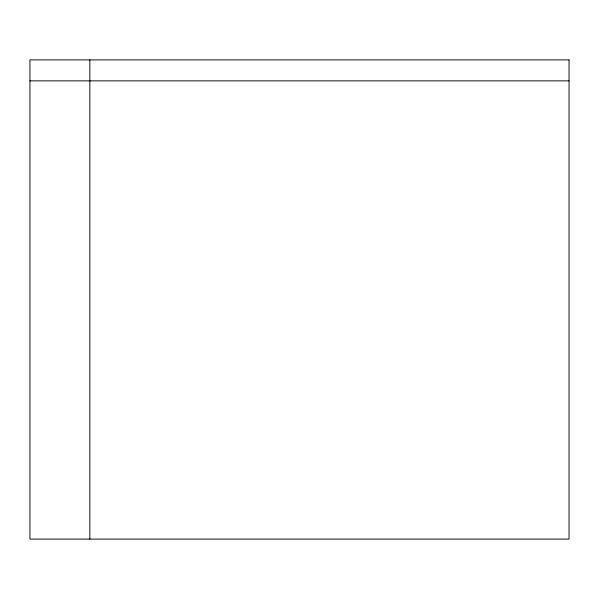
<?xml version="1.0" encoding="UTF-8"?>
<svg xmlns="http://www.w3.org/2000/svg" width="599" height="599" viewBox="0 0 599 599"><rect width="100%" height="100%" fill="white"/><g stroke="black" fill="none" stroke-linecap="round" stroke-linejoin="round"><path stroke-width="0.9" d="M29.95 80.865L569.05 80.865M89.85 59.9L89.85 539.1M569.05 59.9L29.95 59.9L29.95 539.1L569.05 539.1L569.05 59.9"/></g></svg>
